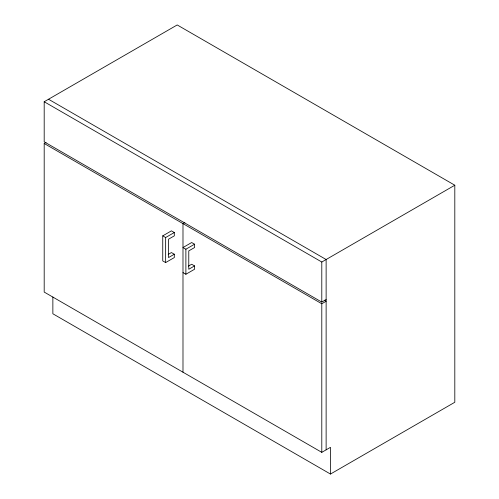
<?xml version="1.0" encoding="UTF-8"?>
<svg xmlns="http://www.w3.org/2000/svg" width="499" height="499" viewBox="0 0 499 499"><rect width="100%" height="100%" fill="white"/><g stroke="black" fill="none" stroke-linecap="round" stroke-linejoin="round"><path stroke-width="0.75" d="M326.128 299.587L321.793 302.088L44.193 141.816L44.193 101.746L177.207 24.95L454.807 185.223L454.807 402.263L330.469 474.05L52.863 313.777L52.863 296.986M330.469 474.05L330.469 447.335L321.793 452.344L44.193 292.071L44.193 143.487L46.051 142.415M184.848 222.548L182.99 223.621L182.99 372.21M162.749 235.859L171.425 230.85L174.313 232.522L174.313 235.859L168.531 239.196L168.531 257.571L174.313 254.228L174.313 257.565L165.643 262.574L162.749 260.902L162.749 235.859L165.643 237.53L174.313 232.522M168.207 254.415L171.425 252.563L174.313 254.228M194.56 244.211L191.666 242.539L182.99 247.548L185.884 249.219L194.56 244.211L194.56 247.541L188.772 250.885L188.772 269.26L194.56 265.917L194.56 269.254L185.884 274.263L182.99 272.591M188.454 266.104L191.666 264.245L194.56 265.917M44.193 101.746L321.793 262.019L454.807 185.223M44.193 143.487L321.793 303.76L326.128 301.253L324.269 300.18M48.528 99.245L326.128 259.517L326.128 449.842M321.793 262.019L321.793 302.088M321.793 303.76L321.793 452.344M185.884 249.219L185.884 274.263M165.643 237.53L165.643 262.574"/></g></svg>
